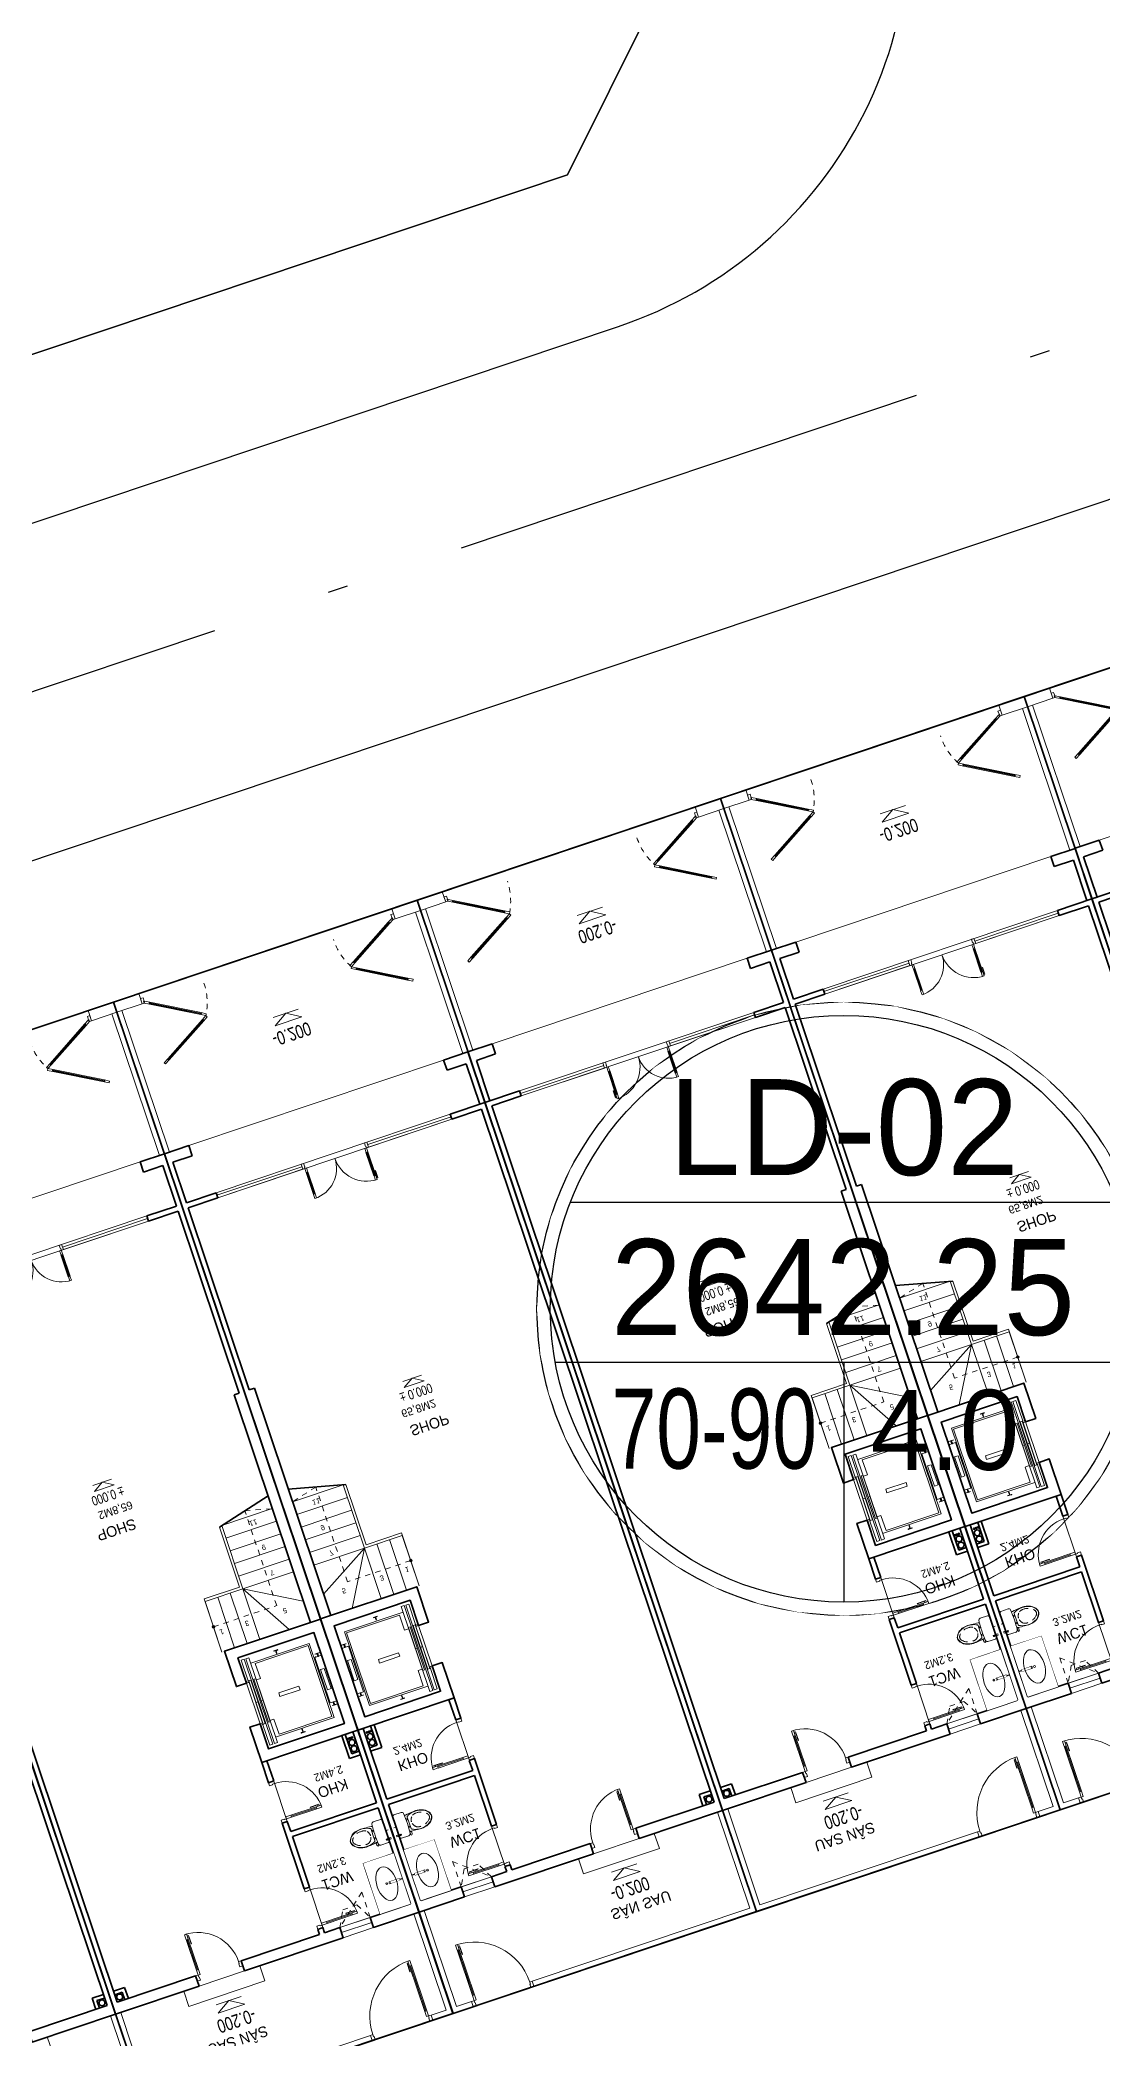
# Model space of a CAD drawing. Header units: metres. Extents: x 551291 to 569219, y 2064429 to 2066248.
# Drawn here: x 552625.09 to 552645, y 2065469.92 to 2065507.38 of the extents above; entities that cross this region are included whole.
import ezdxf
from ezdxf.enums import TextEntityAlignment as Align

# ---------------------------------------------------------------- set-up
doc = ezdxf.new("R2010")
doc.units = ezdxf.units.M
for name, pattern in [('$AUDIT_BAD_LTYPE2', [0]), ('ACAD_ISO10W100', [18.5, 12, -3, 0.5, -3]), ('CENTER', [2, 1.25, -0.25, 0.25, -0.25]), ('DOT', [0.25, 0, -0.25]), ('HIDDEN', [0.375, 0.25, -0.125]), ('HIDDEN2', [0.1875, 0.125, -0.0625]), ('xref-thap C (mb tang 32-2)$0$HIDDEN', [0.375, 0.25, -0.125])]:
    doc.linetypes.add(name, pattern=pattern)
doc.layers.get('0').update_dxf_attribs({"linetype": 'CONTINUOUS'})
doc.layers.get('DEFPOINTS').update_dxf_attribs({"linetype": 'CONTINUOUS'})
for name, color, linetype, lineweight in [('-CONCRETE', 1, 'CONTINUOUS', 35), ('-DIM', 9, 'CONTINUOUS', 13), ('-DOOR', 137, 'CONTINUOUS', 9), ('-FURNITURE', 46, 'CONTINUOUS', 9), ('-HATCH', 8, 'CONTINUOUS', 5), ('-KH', 143, 'CONTINUOUS', 13), ('-LINE1', 7, 'CONTINUOUS', 18), ('-LINE2', 252, 'CONTINUOUS', 9), ('-TEXT', 7, 'CONTINUOUS', 15), ('-WALL', 4, 'CONTINUOUS', 35), ('text', 7, 'CONTINUOUS', 25)]:
    doc.layers.add(name, color=color, linetype=linetype, lineweight=lineweight)
for name, color, linetype in [('APOLIC', 7, 'CONTINUOUS'), ('BoThamCo', 94, 'CONTINUOUS'), ('ChiaLo', 128, 'CENTER'), ('datOlienke', 42, 'CONTINUOUS'), ('ghi_chu', 7, 'CONTINUOUS'), ('LogDg', 7, 'CONTINUOUS'), ('LoLK', 6, 'CONTINUOUS'), ('TEXT25', 2, 'CONTINUOUS'), ('TimDg', 222, 'CONTINUOUS'), ('ViaHeS', 32, 'CONTINUOUS')]:
    doc.layers.add(name, color=color, linetype=linetype)
doc.styles.add('1', font='arial.ttf')
doc.styles.add('avh', font='')
doc.styles.add('SVN_AVO_thuong', font='')
doc.styles.add('T1', font='', dxfattribs={"height": 200})
doc.styles.get('avh').set_extended_font_data('.VnAvantH')
doc.styles.get('SVN_AVO_thuong').set_extended_font_data('SVN-Avo')
doc.styles.get('T1').set_extended_font_data('VNgeometric Light')

# ---------------------------------------------------------------- blocks, each defined once
blk = doc.blocks.new('sl')
at = {"layer": 'ghi_chu', "color": 158}
blk.add_circle((0, 0), 5.75, dxfattribs=at)
at = {"color": 158, "linetype": 'DOT'}
blk.add_wipeout([(0, 5.75), (0.97, 5.668), (1.864, 5.439), (2.472, 5.191), (3.131, 4.823), (3.79, 4.324), (4.429, 3.666), (4.911, 2.991), (5.204, 2.446), (5.532, 1.568), (5.698, 0.768), (5.75, 0), (5.686, -0.853), (5.496, -1.69), (5.233, -2.383), (4.825, -3.127), (4.383, -3.722), (3.93, -4.198), (2.994, -4.909), (2.42, -5.216), (1.535, -5.541), (0.627, -5.716), (0, -5.75), (-0.858, -5.686), (-1.594, -5.525), (-2.409, -5.221), (-3.139, -4.817), (-3.718, -4.386), (-4.312, -3.804), (-4.852, -3.086), (-5.211, -2.43), (-5.524, -1.596), (-5.686, -0.854), (-5.75, 0), (-5.661, 1.007), (-5.488, 1.715), (-5.12, 2.617), (-4.439, 3.655), (-3.548, 4.525), (-2.721, 5.065), (-1.721, 5.487), (-0.805, 5.693)], dxfattribs=at).dxf.layer = 'ghi_chu'
at = {"layer": 'ghi_chu', "color": 32}
for points in [[(-5.123, 2), (5.123, 2)], [(-5.408, -1), (5.408, -1)], [(0, -1), (0, -5.5)]]:
    blk.add_lwpolyline(points, dxfattribs=at)
at = {"layer": 'ghi_chu'}
blk.add_circle((0, 0), 5.5, dxfattribs=at)
at = {"layer": 'ghi_chu', "style": 'avh'}
for tag, height, p in [('SOLO', 1.25, (0, 2.506)), ('DT', 1.5, (-0.015, -0.494))]:
    blk.add_attdef(tag, text='', height=height, dxfattribs=at).set_placement(p, align=Align.CENTER)
blk.add_attdef('MD', text='', height=1.25, dxfattribs=at).set_placement((-0.502, -2.997), align=Align.RIGHT)
blk.add_attdef('TC', (0.5, -3.02), '', height=1.25, dxfattribs=at)
blk = doc.blocks.new('X-5M-DH-2-CORE$0$A$C75E80C28')
at = {"layer": '-LINE2', "linetype": 'Continuous', "ltscale": 2}
for p, q in [((-731, -149), (731, -149)), ((-731, -1305), (-731, -149)), ((-700, -179), (700, -179)), ((-700, -1225), (-700, -179)), ((-557, -112), (-560, -112)), ((-510, -22), (-510, -51)), ((-507, -22), (-510, -22)), ((-510, -109), (-510, -79)), ((-507, -22), (-507, -51)), ((-507, -109), (-507, -79)), ((-456, -57), (-501, -57)), ((-456, -60), (-501, -60)), ((-456, -70), (-501, -70)), ((-456, -73), (-501, -73)), ((-453, -63), (-453, -67)), ((-450, -63), (-450, -67)), ((450, -63), (450, -67)), ((453, -63), (453, -67)), ((456, -57), (501, -57)), ((456, -60), (501, -60)), ((456, -70), (501, -70)), ((456, -73), (501, -73)), ((457, -112), (460, -112)), ((507, -22), (510, -22)), ((507, -22), (507, -51)), ((507, -109), (507, -79)), ((510, -22), (510, -51)), ((510, -109), (510, -79)), ((700, -1225), (700, -179)), ((731, -1305), (731, -149)), ((840, -1305), (-840, -1305)), ((-840, -1365), (-840, -1305)), ((840, -1365), (-840, -1365)), ((840, -1395), (-840, -1395)), ((-840, -1395), (-840, -1455)), ((-840, -1455), (-435, -1455)), ((-700, -1225), (-400, -1225)), ((-435, -1450), (-435, -1460)), ((-435, -1450), (-400, -1450)), ((-435, -1460), (-425, -1460)), ((-435, -1490), (-435, -1500)), ((-435, -1490), (-425, -1490)), ((-433, -1452), (-433, -1458)), ((-433, -1452), (-402, -1452)), ((-433, -1458), (-425, -1458)), ((-433, -1492), (-433, -1498)), ((-433, -1492), (-425, -1492)), ((-433, -1498), (-402, -1498)), ((430, -1406), (-430, -1406)), ((-430, -1406), (-430, -1446)), ((430, -1446), (-430, -1446)), ((425, -1309), (-425, -1309)), ((-425, -1343), (-425, -1309)), ((425, -1343), (-425, -1343)), ((-425, -1458), (-425, -1460)), ((-425, -1490), (-425, -1492)), ((-402, -1452), (-402, -1498)), ((-400, -1305), (-400, -1225)), ((400, -1450), (-400, -1450)), ((-400, -1450), (-400, -1500)), ((0, -1309), (0, -1343)), ((0, -1406), (0, -1446)), ((700, -1225), (400, -1225)), ((400, -1305), (400, -1225)), ((400, -1450), (400, -1500)), ((435, -1450), (400, -1450)), ((402, -1452), (402, -1498)), ((433, -1452), (402, -1452)), ((433, -1498), (402, -1498)), ((425, -1343), (425, -1309)), ((433, -1458), (425, -1458)), ((425, -1458), (425, -1460)), ((435, -1460), (425, -1460)), ((425, -1490), (425, -1492)), ((435, -1490), (425, -1490)), ((433, -1492), (425, -1492)), ((430, -1406), (430, -1446)), ((433, -1452), (433, -1458)), ((433, -1492), (433, -1498)), ((435, -1450), (435, -1460)), ((840, -1455), (435, -1455)), ((435, -1490), (435, -1500)), ((840, -1365), (840, -1305)), ((840, -1395), (840, -1455)), ((-435, -1500), (-400, -1500)), ((435, -1500), (400, -1500))]:
    blk.add_line(p, q, dxfattribs=at)
for points in [[(-450, 0), (-450, -130), (450, -130), (450, 0)], [(-200, -29), (200, -29), (200, -101), (-200, -101)], [(-36, -584), (36, -584), (36, -984), (-36, -984)]]:
    blk.add_lwpolyline(points, close=True, dxfattribs=at)
for points in [[(-780, -789), (-751, -789, 0.414214), (-750, -788), (-750, -784), (-750, -780, 0.414214), (-751, -779), (-780, -779, -0.256978), (-784, -782), (-798, -782, -0.414214), (-801, -779), (-804, -749, 0.414214), (-807, -746), (-812, -746), (-812, -784), (-812, -821), (-807, -821, 0.414214), (-804, -818), (-801, -789, -0.414214), (-798, -786), (-784, -786, -0.256978), (-780, -789)], [(780, -789), (751, -789, -0.414214), (750, -788), (750, -784), (750, -780, -0.414214), (751, -779), (780, -779, 0.256978), (784, -782), (798, -782, 0.414214), (801, -779), (804, -749, -0.414214), (807, -746), (812, -746), (812, -784), (812, -821), (807, -821, -0.414214), (804, -818), (801, -789, 0.414214), (798, -786), (784, -786, 0.256978), (780, -789)]]:
    blk.add_lwpolyline(points, format="xyb", dxfattribs=at)
for centre, radius, start, end in [((-501, -51), 9.4, 180, 270), ((-501, -79), 9.4, 90, 180), ((-501, -51), 6.2, 180, 270), ((-501, -79), 6.2, 90, 180), ((-456, -63), 6.2, 0, 90), ((-456, -63), 3, 0, 90), ((-456, -67), 6.2, 270, 0), ((-456, -67), 3, 270, 0), ((456, -63), 6.2, 90, 180), ((456, -67), 6.2, 180, 270), ((456, -63), 3, 90, 180), ((456, -67), 3, 180, 270), ((501, -51), 6.2, 270, 0), ((501, -51), 9.4, 270, 0), ((501, -79), 9.4, 0, 90), ((501, -79), 6.2, 0, 90)]:
    blk.add_arc(centre, radius, start, end, dxfattribs=at)
blk = doc.blocks.new('A$C3F71457E')
at = {"layer": '-CONCRETE'}
blk.add_lwpolyline([(0, -100), (0, 400), (-1500, 400), (-1500, -1400), (0, -1400), (0, -900), (200, -900), (200, -1600), (-1700, -1600), (-1700, 600), (200, 600), (200, -100), (0, -100)], dxfattribs=at)
at = {"layer": '-LINE1'}
blk.add_line((0, -900), (0, -100), dxfattribs=at)
at = {"color": 2, "rotation": 90}
blk.add_blockref('X-5M-DH-2-CORE$0$A$C75E80C28', (-1500, -500), dxfattribs=at)
blk = doc.blocks.new('*U1202')
at = {"linetype": '$AUDIT_BAD_LTYPE2'}
for p, q in [((70, 100), (70, 600)), ((90, 600), (90, 100))]:
    blk.add_line(p, q, dxfattribs=at)
for points in [[(50, 600), (90, 600), (90, 700), (50, 700), (50, 600)], [(50, 603), (50, 100)], [(50, 100), (90, 100), (90, 0), (50, 0), (50, 100)]]:
    blk.add_lwpolyline(points)
for points in [[(118, 495), (118, 664), (90, 664), (90, 636), (113, 636), (113, 495)], [(0, 0), (50, 0), (50, -40), (60, -40), (60, -100), (0, -100)], [(800, 0), (750, 0), (750, -40), (740, -40), (740, -100), (800, -100)]]:
    blk.add_lwpolyline(points, close=True)
at = {"linetype": '$AUDIT_BAD_LTYPE2', "ltscale": 0.3}
blk.add_arc((50, 0), 700, 0, 90, dxfattribs=at)
blk = doc.blocks.new('*U1099')
at = {"linetype": '$AUDIT_BAD_LTYPE2'}
for p, q in [((70, 100), (70, 1000)), ((90, 1000), (90, 100))]:
    blk.add_line(p, q, dxfattribs=at)
for points in [[(50, 1000), (90, 1000), (90, 1100), (50, 1100), (50, 1000)], [(50, 1003), (50, 100)], [(50, 100), (90, 100), (90, 0), (50, 0), (50, 100)]]:
    blk.add_lwpolyline(points)
for points in [[(118, 895), (118, 1064), (90, 1064), (90, 1036), (113, 1036), (113, 895)], [(0, 0), (50, 0), (50, -40), (60, -40), (60, -100), (0, -100)], [(1200, 0), (1150, 0), (1150, -40), (1140, -40), (1140, -100), (1200, -100)]]:
    blk.add_lwpolyline(points, close=True)
at = {"linetype": '$AUDIT_BAD_LTYPE2', "ltscale": 0.3}
blk.add_arc((50, 0), 1100, 0, 90, dxfattribs=at)
blk = doc.blocks.new('*U1100')
for points in [[(22, 564), (22, 734), (50, 734), (50, 706), (27, 706), (27, 564)], [(0, 0), (50, 0), (50, -40), (60, -40), (60, -123), (0, -123)], [(1599, 0), (1549, 0), (1549, -40), (1539, -40), (1539, -123), (1599, -123)]]:
    blk.add_lwpolyline(points, close=True)
for points in [[(50, 670), (90, 670), (90, 770), (50, 770), (50, 670)], [(50, 673), (50, 100)], [(1549, 629), (1509, 629), (1509, 729), (1549, 729), (1549, 629)], [(1549, 632), (1549, 100)], [(50, 100), (90, 100), (90, 0), (50, 0), (50, 100)], [(1549, 100), (1509, 100), (1509, 0), (1549, 0), (1549, 100)]]:
    blk.add_lwpolyline(points)
at = {"ltscale": 0.3}
for points in [[(820, 0, 0.414214), (50, 770, 0.414214)], [(820, 0, -0.414214), (1549, 729, -0.414214)]]:
    blk.add_lwpolyline(points, format="xyb", dxfattribs=at)
at = {"layer": 'APOLIC', "linetype": '$AUDIT_BAD_LTYPE2'}
for p, q in [((70, 100), (70, 670)), ((90, 670), (90, 100)), ((1509, 629), (1509, 100)), ((1529, 100), (1529, 629))]:
    blk.add_line(p, q, dxfattribs=at)
blk = doc.blocks.new('*U1101')
at = {"linetype": '$AUDIT_BAD_LTYPE2'}
for p, q in [((70, 100), (70, 700)), ((90, 700), (90, 100))]:
    blk.add_line(p, q, dxfattribs=at)
for points in [[(50, 700), (90, 700), (90, 800), (50, 800), (50, 700)], [(50, 703), (50, 100)], [(50, 100), (90, 100), (90, 0), (50, 0), (50, 100)]]:
    blk.add_lwpolyline(points)
for points in [[(118, 595), (118, 764), (90, 764), (90, 736), (113, 736), (113, 595)], [(0, 0), (50, 0), (50, -40), (60, -40), (60, -100), (0, -100)], [(900, 0), (850, 0), (850, -40), (840, -40), (840, -100), (900, -100)]]:
    blk.add_lwpolyline(points, close=True)
at = {"linetype": '$AUDIT_BAD_LTYPE2', "ltscale": 0.3}
blk.add_arc((50, 0), 800, 0, 90, dxfattribs=at)
blk = doc.blocks.new('A$C18091ED7')
for p, q in [((-83, -267), (-83, -300)), ((-83, -278), (-83, -288)), ((-61, -290), (-83, -290)), ((-63, -265), (-81, -265)), ((-61, -267), (-61, -300)), ((0, -42), (0, 0)), ((61, -267), (61, -300)), ((61, -290), (83, -290)), ((63, -265), (81, -265)), ((83, -267), (83, -300)), ((83, -278), (83, -288)), ((146, -27), (179, -27)), ((146, -27), (146, -30)), ((146, -30), (166, -30)), ((153, -37), (146, -30)), ((152, 0), (152, -27)), ((152, 0), (179, 0)), ((153, -37), (166, -37)), ((153, -40), (153, -37)), ((153, -40), (178, -40)), ((153, -40), (178, -40)), ((153, -40), (153, -42)), ((165, -262), (165, -290)), ((185, -30), (166, -30)), ((178, -37), (166, -37)), ((168, -260), (228, -260)), ((168, -292), (207, -292)), ((185, -30), (178, -37)), ((178, -37), (178, -40)), ((178, -40), (178, -42)), ((179, 0), (179, -27)), ((179, -27), (185, -27)), ((185, -27), (185, -30)), ((231, -274), (231, -262))]:
    blk.add_line(p, q)
for points in [[(230, -219, -0.137407), (225, -235), (222, -241, -0.236081), (198, -255, -0.051961), (-198, -255, -0.236081), (-222, -241), (-225, -235, -0.137407), (-230, -219), (-230, -72, -0.198912), (-226, -63), (-209, -46, -0.198912), (-200, -42), (0, -42), (200, -42, -0.198912), (209, -46), (226, -63, -0.198912), (230, -72)], [(144, -619, -0.212405), (26, -734, -0.027685), (-1, -739, -0.022279), (-26, -734, -0.212405), (-144, -619, -0.142796), (-167, -428, -0.093005), (-128, -309, -0.256439), (-111, -300), (0, -300), (111, -300, -0.256439), (128, -309, -0.093005), (167, -428, -0.142796)]]:
    blk.add_lwpolyline(points, format="xyb", close=True)
at = {"linetype": 'xref-thap C (mb tang 32-2)$0$HIDDEN', "ltscale": 100}
blk.add_lwpolyline([(61, -669, -0.199031), (0, -699, -0.199031), (-61, -669, -0.218924), (-132, -478, -0.153791), (-112, -404, -0.236701), (0, -348, -0.236701), (112, -404, -0.153791), (132, -478, -0.218924)], format="xyb", close=True, dxfattribs=at)
blk.add_circle((166, -78), 13.9)
for centre, radius, start, end in [((-81, -267), 1.98, 90, 180), ((-63, -267), 1.98, 0, 90), ((63, -267), 1.98, 90, 180), ((81, -267), 1.98, 0, 90), ((168, -262), 2.47, 90, 180), ((168, -290), 2.47, 180, 270), ((207, -277), 15.5, 270, 306.4659), ((168, -225), 80.1, 306.4659, 320.3123), ((228, -274), 2.47, 320.3123, 0)]:
    blk.add_arc(centre, radius, start, end)
for points in [[(-156, -259), (-157, -267), (-164, -328), (-169, -385), (-184, -528), (-136, -679), (-50, -735), (-20, -741), (0, -744)], [(156, -259), (157, -267), (164, -328), (169, -385), (184, -528), (136, -679), (50, -735), (20, -741), (0, -744)]]:
    blk.add_open_spline(points, degree=3, knots=[130.613938, 130.613938, 130.613938, 130.613938, 152.852109, 311.129351, 417.703951, 561.383393, 697.692632, 710.812262, 710.812262, 710.812262, 710.812262])
blk = doc.blocks.new('Sink_Cicle')
blk.add_lwpolyline([(17, -50), (-17, -50), (-18, -252), (17, -252)], close=True)
blk.add_circle((0, -300), 17.5)
at = {"layer": 'DEFPOINTS'}
blk.add_line((0, -100), (0, 0), dxfattribs=at)
blk.add_wipeout([(17, -50), (-17, -50), (-18, -252), (17, -252)])
at = {"layer": '-FURNITURE', "linetype": 'Continuous'}
blk.add_ellipse((0, -300), major_axis=(-325, 0), ratio=0.584615, dxfattribs=at)
blk.add_line((-18, -237), (17, -237))
blk = doc.blocks.new('*U1102')
at = {"ltscale": 300}
blk.add_lwpolyline([(0, 0), (1000, 0), (1000, -600), (0, -600)], close=True, dxfattribs=at)
blk.add_wipeout([(0, 0), (1000, 0), (1000, -600), (0, -600)], dxfattribs=at)
blk.add_blockref('Sink_Cicle', (500, 0), dxfattribs=at)
blk = doc.blocks.new('Mau M4SH')
at = {"layer": '-HATCH'}
h = blk.add_hatch(color=252, dxfattribs=at)
h.dxf.hatch_style = 1
edge = h.paths.add_edge_path()
edge.add_arc((-3571, 8500), 24.6, 0, 360)
at = {"layer": '-CONCRETE'}
for centre, radius in [((305, 14520, 0), 55), ((-5341, 11505, 0), 55), ((-5341, 11384, 0), 55), ((-5371, 11294, 0), 13), ((-5330, 11294, 0), 13), ((-5291, 11294, 0), 13)]:
    blk.add_circle(centre, radius, dxfattribs=at)
at = {"layer": '-DIM'}
for p, q in [((-1170, 14800), (-2070, 14800)), ((-4021, 14600), (-5420, 14600))]:
    blk.add_line(p, q, dxfattribs=at)
at = {"layer": '-DOOR'}
for p, q in [((-4021, 14700), (-4621, 14700)), ((-3720, 11600), (-3720, 12400)), ((-4835, 900), (-3153, 900)), ((-3153, 850), (-4835, 850)), ((-1853, 900), (-205, 900)), ((-1853, 850), (-205, 850))]:
    blk.add_line(p, q, dxfattribs=at)
blk.add_lwpolyline([(-4021, 14600), (-4621, 14600), (-4621, 14800), (-4021, 14800)], close=True, dxfattribs=at)
for points in [[(-3720, 14500), (-3721, 13700)], [(-3080, 900), (-4835, 900), (-4835, 800), (-205, 800), (-205, 900), (-1926, 900)]]:
    blk.add_lwpolyline(points, dxfattribs=at)
at = {"layer": '-HATCH'}
blk.add_line((-4835, 900), (-205, 900), dxfattribs=at)
at = {"layer": '-KH'}
for p, q in [((-1860, 15236), (-1363, 15236)), ((-2641, 5268), (-2273, 5268)), ((-2775, -1975), (-2278, -1975))]:
    blk.add_line(p, q, dxfattribs=at)
at = {"layer": '-KH', "linetype": 'HIDDEN2', "ltscale": 5}
blk.add_line((-4820, 6625), (-5320, 6750), dxfattribs=at)
at = {"layer": '-KH'}
for points in [[(-1348, 15395), (-1875, 15395), (-1611, 15236)], [(-2262, 5386), (-2653, 5386), (-2457, 5268)], [(-2263, -1816), (-2790, -1816), (-2526, -1975)]]:
    blk.add_lwpolyline(points, close=True, dxfattribs=at)
at = {"layer": '-KH', "linetype": 'HIDDEN2', "ltscale": 5}
blk.add_lwpolyline([(-3571, 8500), (-4820, 8500), (-4820, 6625)], dxfattribs=at)
at = {"layer": '-KH'}
blk.add_circle((-3571, 8500), 24.6, dxfattribs=at)
for points in [[(-1611, 15236), (-1611, 15395), (-1348, 15395), (-1611, 15236)], [(-2457, 5268), (-2457, 5386), (-2262, 5386), (-2457, 5268)], [(-2526, -1975), (-2526, -1816), (-2263, -1816), (-2526, -1975)]]:
    blk.add_solid(points, dxfattribs=at)
at = {"layer": '-LINE1'}
for p, q in [((-5420, 14800), (-5420, 16700)), ((380, 16700), (378, 14800)), ((-4320, 8000), (-4898, 9000)), ((-4320, 9000), (-4320, 8000)), ((-4070, 8000), (-4070, 9000)), ((-4070, 9000), (-4070, 8000)), ((-3821, 8000), (-3821, 9000)), ((-3821, 9000), (-3821, 8000)), ((-3571, 8000), (-3571, 9000)), ((-3571, 9000), (-3571, 7950)), ((-4320, 8000), (-5320, 8578)), ((-4320, 6750), (-4320, 8000)), ((-4320, 8000), (-3571, 8000)), ((-4270, 7950), (-4270, 6763)), ((-4270, 7950), (-3571, 7950)), ((-5040, -200), (0, -200))]:
    blk.add_line(p, q, dxfattribs=at)
at = {"layer": '-LINE1', "lineweight": 18}
for p, q in [((-5120, 16700), (-5420, 16700)), ((-5120, 16800), (-5120, 16700)), ((-3920, 16700), (-3920, 16800)), ((380, 16700), (-3920, 16700)), ((-4320, 8000), (-5320, 8000)), ((-4320, 7750), (-5320, 7750)), ((-4320, 7500), (-5320, 7500)), ((-4320, 7250), (-5320, 7250)), ((-4320, 7000), (-5320, 7000)), ((-4320, 6750), (-5320, 6750)), ((-5421, -3000), (-5421, -200)), ((380, -3000), (380, -200)), ((-5020, -3100), (-5020, -3000))]:
    blk.add_line(p, q, dxfattribs=at)
at = {"layer": '-LINE1'}
blk.add_lwpolyline([(-2370, 14800), (-2370, 15100), (-870, 15100), (-870, 14800)], dxfattribs=at)
at = {"layer": '-LINE1', "lineweight": 18}
for points in [[(-5520, -3200), (-5020, -3200), (-5020, -3000), (-5520, -3000)], [(-20, -3200), (480, -3200), (480, -3000), (-20, -3000)]]:
    blk.add_lwpolyline(points, close=True, dxfattribs=at)
at = {"layer": '-LINE2', "linetype": 'HIDDEN2', "ltscale": 10}
for points in [[(-4621, 14600), (-4621, 14100), (-4021, 14600)], [(-4021, 14600), (-4181, 14300), (-4460, 14300), (-4621, 14600)]]:
    blk.add_lwpolyline(points, dxfattribs=at)
at = {"layer": '-WALL'}
for p, q in [((-5520, 11200), (-5520, 14800)), ((-5520, 14800), (-4621, 14800)), ((-4621, 14800), (-4621, 14600)), ((-4021, 14600), (-4021, 14800)), ((-4021, 14800), (-2070, 14800)), ((-2070, 14800), (-2070, 14600)), ((-1170, 14800), (480, 14800)), ((-1170, 14600), (-1170, 14800)), ((480, 14800), (480, 800)), ((-4621, 14600), (-5420, 14600)), ((-5420, 14600), (-5420, 12700)), ((-3721, 14600), (-4021, 14600)), ((-3721, 14500), (-3721, 14600)), ((-3620, 14500), (-3721, 14500)), ((-3620, 14600), (-3620, 14500)), ((-2070, 14600), (-3620, 14600)), ((379, 14600), (-1170, 14600)), ((159, 14380), (159, 14600)), ((159, 14380), (379, 14380)), ((229, 14450), (229, 14600)), ((229, 14450), (379, 14450)), ((379, 900), (379, 14600)), ((-3721, 12700), (-3721, 13700)), ((-3721, 13700), (-3620, 13700)), ((-3620, 13700), (-3620, 12400)), ((-5420, 12700), (-3721, 12700)), ((-3721, 12600), (-5420, 12600)), ((-5420, 12600), (-5420, 11200)), ((-3721, 12400), (-3721, 12600)), ((-3620, 12400), (-3721, 12400)), ((-5200, 11650), (-5420, 11650)), ((-5200, 11650), (-5200, 11200)), ((-5270, 11580), (-5420, 11580)), ((-5270, 11580), (-5270, 11200)), ((-5420, 11200), (-5520, 11200)), ((-5270, 11200), (-5420, 11200)), ((-5520, 9000), (-5520, 800)), ((-5320, 4500), (-5320, 9000)), ((-5320, 6500), (-4270, 6763)), ((-5420, 900), (-5420, 4500)), ((-5320, 4500), (-5420, 4500)), ((-5520, 800), (-5520, -200)), ((-5421, 800), (-4835, 800)), ((-5421, 0), (-5421, 800)), ((-4835, 900), (-5420, 900)), ((-4835, 800), (-4835, 900)), ((-205, 800), (-205, 900)), ((-205, 800), (-205, 900)), ((-205, 900), (379, 900)), ((480, 800), (-205, 800)), ((480, 800), (380, 800)), ((380, 800), (380, 0)), ((480, -200), (480, 800)), ((-5040, 0), (-5421, 0)), ((-5040, 0), (-5040, -200)), ((0, 0), (380, 0)), ((-5040, -200), (-5520, -200)), ((0, -200), (0, 0)), ((0, -200), (480, -200))]:
    blk.add_line(p, q, dxfattribs=at)
for points in [[(-5520, 16800), (480, 16800), (480, -3200), (-5520, -3200)], [(-3721, 11600), (-3620, 11600), (-3620, 11200), (-3721, 11200)]]:
    blk.add_lwpolyline(points, close=True, dxfattribs=at)
at = {"ltscale": 100}
for p, q in [((-4045, -2360), (-4894, -1870)), ((-4876, -1839), (-4027, -2329)), ((-164, -1839), (-1013, -2329)), ((-996, -2360), (-147, -1870)), ((-4045, -2460), (-4894, -2950)), ((-4876, -2980), (-4027, -2490)), ((-164, -2980), (-1013, -2490)), ((-996, -2460), (-147, -2950))]:
    blk.add_line(p, q, dxfattribs=at)
for points in [[(-4882, -1850), (-4891, -1845), (-4896, -1854), (-4887, -1859), (-4894, -1870), (-4980, -1820), (-4963, -1789), (-4876, -1839)], [(-158, -1850), (-149, -1845), (-144, -1854), (-153, -1859), (-147, -1870), (-60, -1820), (-78, -1789), (-164, -1839)], [(-3958, -2410), (-4045, -2360), (-4039, -2349), (-4030, -2354), (-4025, -2345), (-4034, -2340), (-4027, -2329), (-3941, -2379)], [(-3958, -2410), (-4045, -2460), (-4039, -2471), (-4030, -2466), (-4025, -2474), (-4034, -2479), (-4027, -2490), (-3941, -2440)], [(-1082, -2410), (-996, -2360), (-1002, -2349), (-1010, -2354), (-1015, -2345), (-1007, -2340), (-1013, -2329), (-1100, -2379)], [(-1082, -2410), (-996, -2460), (-1002, -2471), (-1010, -2466), (-1015, -2474), (-1007, -2479), (-1013, -2490), (-1100, -2440)], [(-4882, -2969), (-4891, -2974), (-4896, -2966), (-4887, -2961), (-4894, -2950), (-4980, -3000), (-4963, -3030), (-4876, -2980)], [(-158, -2969), (-149, -2974), (-144, -2966), (-153, -2961), (-147, -2950), (-60, -3000), (-78, -3030), (-164, -2980)], [(-4970, -3035), (-4980, -3035), (-4980, -3000), (-5020, -3000), (-5020, -3100), (-4970, -3100)], [(-70, -3035), (-60, -3035), (-60, -3000), (-20, -3000), (-20, -3100), (-70, -3100)]]:
    blk.add_lwpolyline(points, close=True, dxfattribs=at)
at = {"color": 8, "ltscale": 100}
for points in [[(-4025, -2345), (-4030, -2354), (-4896, -1854), (-4891, -1845)], [(-1015, -2345), (-1010, -2354), (-144, -1854), (-149, -1845)], [(-4025, -2474), (-4030, -2466), (-4896, -2966), (-4891, -2974)], [(-1015, -2474), (-1010, -2466), (-144, -2966), (-149, -2974)]]:
    blk.add_lwpolyline(points, close=True, dxfattribs=at)
at = {"color": 8, "linetype": 'HIDDEN', "ltscale": 10}
for centre, start, end in [((-4980, -3000), 0, 30), ((-60, -3000), 150, 180)]:
    blk.add_arc(centre, 1180, start, end, dxfattribs=at)
blk.add_arc((-4478, -2710), 580, 210, 213.4596)
at = {"layer": 'text'}
for p, q in [((-5520, 10000), (-5521, 10000)), ((-5520, 9900), (-5521, 9900))]:
    blk.add_line(p, q, dxfattribs=at)
at = {"layer": '-DOOR', "xscale": -1}
for name, p, rotation in [('*U1099', (-5120, 16700), 180), ('*U1202', (-3720, 14500), 89.99999998995061), ('*U1202', (-3720, 12400), 89.99999998995061)]:
    blk.add_blockref(name, p, dxfattribs=dict(at, rotation=rotation))
at = {"layer": '-DOOR', "rotation": 180}
blk.add_blockref('*U1101', (-1170, 14600), dxfattribs=at)
at = {"layer": '-DOOR', "xscale": -0.8130081300813009, "yscale": 0.8130081300813009, "zscale": 0.8130081300813009}
blk.add_blockref('*U1100', (-1853, 900), dxfattribs=at)
at = {"layer": '-FURNITURE', "rotation": 90.00000000000001}
blk.add_blockref('A$C18091ED7', (-5463, 13150), dxfattribs=at)
at = {"layer": '-WALL', "xscale": -1, "rotation": 180}
blk.add_blockref('A$C3F71457E', (-3820, 9600), dxfattribs=at)
at = {"layer": '-TEXT', "style": '1', "width": 0.75}
for s, height, p in [('-0.200', 250, (-2001, 15518)), ('%%P 0.000', 180, (-2787, 5461)), ('-0.200', 250, (-2916, -1693))]:
    blk.add_text(s, height=height, dxfattribs=at).set_placement(p)
at = {"layer": '-TEXT', "style": 'T1'}
for s, p in [('5', (-4975, 8588)), ('3', (-4225, 8588)), ('1', (-3726, 8588)), ('7', (-4975, 7838)), ('9', (-4975, 7338)), ('11', (-4975, 6838))]:
    blk.add_text(s, height=100, rotation=360, dxfattribs=at).set_placement(p)
at = {"layer": 'TEXT25'}
for s, height, style, p in [('SÂN SAU', 200, 'SVN_AVO_thuong', (-2123, 15896)), ('WC1', 200, 'SVN_AVO_thuong', (-4554, 13653)), ('3.2M2', 150, 'T1', (-4531, 13362)), ('KHO', 200, 'SVN_AVO_thuong', (-5019, 11985)), ('2.4M2', 150, 'T1', (-5017, 11720)), ('SHOP', 200, 'SVN_AVO_thuong', (-2805, 6098)), ('65,8M2', 150, 'T1', (-2858, 5768))]:
    blk.add_text(s, height=height, rotation=360, dxfattribs=dict(at, style=style)).set_placement(p)
at = {"layer": '-FURNITURE', "extrusion": (0, 0, -1), "xscale": -1, "zscale": -1, "rotation": 270}
blk.add_blockref('*U1102', (5420, 13600), dxfattribs=at)

msp = doc.modelspace()

# ---------------------------------------------------------------- linework, layer by layer
at = {"layer": 'BoThamCo'}
msp.add_lwpolyline([(552638.13, 2065511.183), (552634.948, 2065520.663), (552628.617, 2065523.812), (552578.371, 2065506.95), (552575.222, 2065500.619), (552578.403, 2065491.139), (552584.734, 2065487.989), (552634.98, 2065504.852)], close=True, dxfattribs=at)
at = {"layer": 'ChiaLo', "ltscale": 5}
for points in [[(552716.16, 2065498.341), (552590.175, 2065456.061)], [(552643.539, 2065495.066), (552649.902, 2065476.105)], [(552637.85, 2065493.157), (552644.213, 2065474.196)], [(552632.162, 2065491.248), (552638.525, 2065472.287)], [(552626.474, 2065489.339), (552632.837, 2065470.378)], [(552620.786, 2065487.43), (552627.149, 2065468.469)]]:
    msp.add_lwpolyline(points, dxfattribs=at)
at = {"layer": 'datOlienke'}
msp.add_lwpolyline([(552716.16, 2065498.341), (552712.057, 2065512.792), (552705.952, 2065516.012), (552588.552, 2065476.613), (552585.403, 2065470.282), (552590.175, 2065456.061)], close=True, dxfattribs=at)
at = {"layer": 'LogDg'}
msp.add_lwpolyline([(552635.935, 2065502.008, 0.414214), (552640.974, 2065512.137), (552637.792, 2065521.617, 0.414214), (552627.663, 2065526.657), (552577.417, 2065509.794, 0.414214), (552572.378, 2065499.665), (552575.559, 2065490.184, 0.414214), (552585.689, 2065485.145), (552635.935, 2065502.008)], format="xyb", dxfattribs=at)
msp.add_lwpolyline([(552604.778, 2065428.263), (552716.764, 2065465.845, 0.400458), (552726.422, 2065484.162), (552717.857, 2065514.335, 0.428104), (552707.616, 2065519.734), (552587.598, 2065479.457, 0.414214), (552582.559, 2065469.327), (552594.649, 2065433.302, 0.414214)], format="xyb", close=True, dxfattribs=at)
at = {"layer": 'LoLK'}
for points in [[(552649.227, 2065496.975), (552643.539, 2065495.066), (552649.902, 2065476.105), (552655.59, 2065478.014)], [(552643.539, 2065495.066), (552637.85, 2065493.157), (552644.213, 2065474.196), (552649.902, 2065476.105)], [(552637.85, 2065493.157), (552632.162, 2065491.248), (552638.525, 2065472.287), (552644.213, 2065474.196)], [(552632.162, 2065491.248), (552626.474, 2065489.339), (552632.837, 2065470.378), (552638.525, 2065472.287)], [(552626.474, 2065489.339), (552620.786, 2065487.43), (552627.149, 2065468.469), (552632.837, 2065470.378)], [(552620.786, 2065487.43), (552615.097, 2065485.521), (552621.461, 2065466.56), (552627.149, 2065468.469)]]:
    msp.add_lwpolyline(points, close=True, dxfattribs=at)
at = {"layer": 'TimDg', "linetype": 'ACAD_ISO10W100', "ltscale": 0.75}
msp.add_lwpolyline([(552720.441, 2065527.203), (552576.215, 2065478.801)], dxfattribs=at)
at = {"layer": 'ViaHeS'}
for points in [[(552628.617, 2065523.812), (552634.948, 2065520.663), (552638.13, 2065511.183), (552634.98, 2065504.852), (552584.734, 2065487.989), (552578.403, 2065491.139), (552575.222, 2065500.619), (552578.371, 2065506.95)], [(552588.552, 2065476.613), (552705.952, 2065516.012), (552712.057, 2065512.792), (552721.083, 2065480.998), (552716.358, 2065472.037), (552602.869, 2065433.951), (552596.538, 2065437.101), (552585.403, 2065470.282)]]:
    msp.add_lwpolyline(points, close=True, dxfattribs=at)
msp.add_lwpolyline([(552717.527, 2065493.526), (552716.16, 2065498.341), (552590.175, 2065456.061), (552591.766, 2065451.321), (552717.527, 2065493.526)], dxfattribs=at)

# ---------------------------------------------------------------- next in the draw order: block references
at = {"layer": 'ghi_chu'}
ref = msp.add_blockref('sl', (552640.158, 2065483.59), dxfattribs=at)
ref.add_attrib('DT', '2642.25', dxfattribs={"height": 1.8, "style": 'avh'}).set_placement((552640.143, 2065483.096), align=Align.CENTER)
ref.add_attrib('MD', '70-90', dxfattribs={"height": 1.5, "style": 'avh', "width": 0.75}).set_placement((552639.656, 2065480.594), align=Align.RIGHT)
ref.add_attrib('TC', '4.0', (552640.658, 2065480.57), dxfattribs={"height": 1.5, "style": 'avh'})
ref.add_attrib('SOLO', 'Ld-02', dxfattribs={"height": 1.8, "style": 'avh'}).set_placement((552640.158, 2065486.096), align=Align.CENTER)

# ---------------------------------------------------------------- next in the draw order: block references
at = {"layer": '-LINE1', "xscale": 0.001, "yscale": 0.001, "zscale": 0.001, "rotation": 198.5513590252716}
msp.add_blockref('Mau M4SH', (552645.011, 2065492.187), dxfattribs=at)

# ---------------------------------------------------------------- next in the draw order: block references
at = {"layer": '-LINE1', "xscale": -0.001, "yscale": 0.001, "zscale": 0.001, "rotation": 198.551640446372}
msp.add_blockref('Mau M4SH', (552644.101, 2065491.881), dxfattribs=at)

# ---------------------------------------------------------------- next in the draw order: block references
at = {"layer": '-LINE1', "xscale": 0.001, "yscale": 0.001, "zscale": 0.001, "rotation": 198.5513590252716}
msp.add_blockref('Mau M4SH', (552633.633, 2065488.368), dxfattribs=at)

# ---------------------------------------------------------------- next in the draw order: block references
at = {"layer": '-LINE1', "xscale": -0.001, "yscale": 0.001, "zscale": 0.001, "rotation": 198.5516401738845}
msp.add_blockref('Mau M4SH', (552632.723, 2065488.063), dxfattribs=at)

# ---------------------------------------------------------------- next in the draw order: block references
at = {"layer": '-LINE1', "xscale": 0.001, "yscale": 0.001, "zscale": 0.001, "rotation": 198.5513590252716}
msp.add_blockref('Mau M4SH', (552622.256, 2065484.55), dxfattribs=at)

# ---------------------------------------------------------------- next in the draw order: block references
at = {"layer": '-LINE1', "xscale": -0.001, "yscale": 0.001, "zscale": 0.001, "rotation": 198.551640446372}
msp.add_blockref('Mau M4SH', (552621.347, 2065484.245), dxfattribs=at)

doc.saveas('drawing.dxf')
